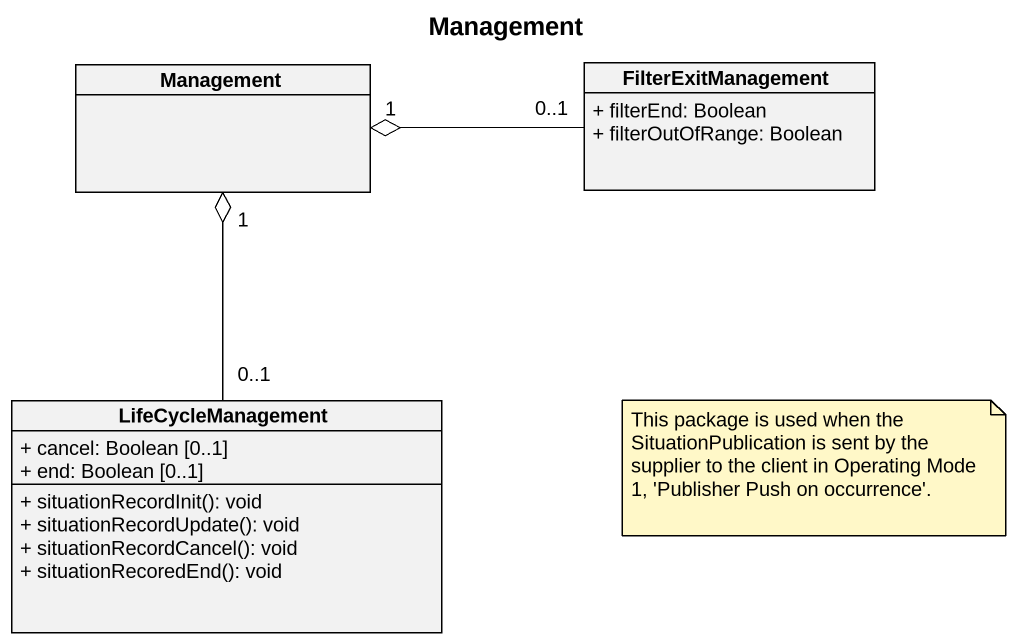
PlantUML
@startuml
title Management
hide circle
hide empty members
skinparam classAttributeIconSize 0
class Management
class FilterExitManagement {
  + filterEnd: Boolean
  + filterOutOfRange: Boolean
}
class LifeCycleManagement {
  + cancel: Boolean [0..1]
  + end: Boolean [0..1]
  + situationRecordInit(): void
  + situationRecordUpdate(): void
  + situationRecordCancel(): void
  + situationRecoredEnd(): void
}
FilterExitManagement "0..1" -left-o "1" Management
LifeCycleManagement "0..1" -up-o "1" Management
note as N1
  This package is used when the SituationPublication is sent by the supplier to the client in Operating Mode 1, 'Publisher Push on occurrence'.
end note
@enduml
